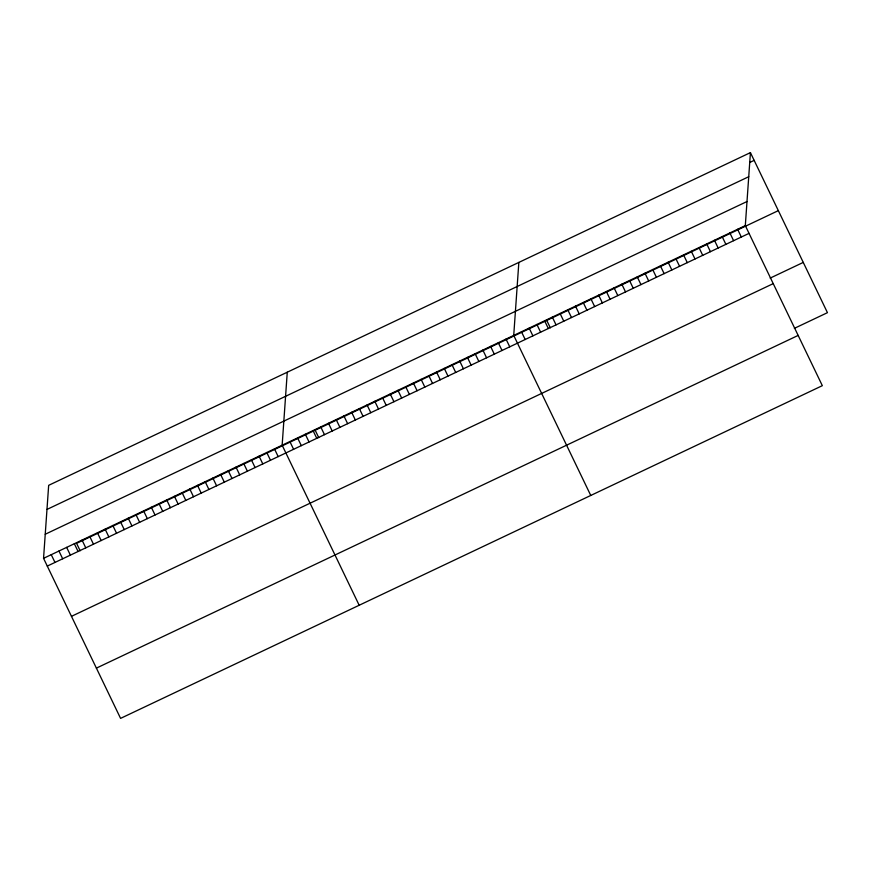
<?xml version="1.0" encoding="UTF-8"?>
<svg xmlns="http://www.w3.org/2000/svg" width="871" height="871" viewBox="0 0 871 871"><rect width="100%" height="100%" fill="white"/><g stroke="black" fill="none" stroke-linecap="round" stroke-linejoin="round"><path stroke-width="1.31" d="M750.421 152.621L745.315 225.622L822.333 385.668L120.579 718.379L43.55 558.333L48.667 485.332L750.421 152.621L827.45 312.667L794.363 328.356M287.267 372.211L282.15 445.212L359.179 605.258M518.844 262.421L513.727 335.411L590.756 495.457M749.746 162.463L754.155 160.373M46.98 509.426L748.733 176.715M45.238 534.239L747.002 201.528M43.55 558.333L745.315 225.622M778.347 210.63L76.583 543.341L80.143 550.744M47.284 566.085L749.038 233.374M770.182 278.099L803.258 262.411M71.466 616.341L773.23 283.63M96.387 668.122L798.152 335.411M737.595 229.28L741.319 237.032M729.876 232.938L733.6 240.69M722.146 236.596L725.881 244.348M714.427 240.254L718.161 248.006M706.708 243.913L710.442 251.675M698.988 247.571L702.723 255.334M691.269 251.24L695.004 258.992M683.55 254.898L687.284 262.65M675.831 258.556L679.565 266.308M668.111 262.215L671.846 269.966M660.392 265.873L664.127 273.625M652.673 269.531L656.407 277.294M644.954 273.2L648.688 280.952M637.234 276.858L640.969 284.61M629.515 280.516L633.25 288.268M621.796 284.175L625.53 291.927M614.077 287.833L617.811 295.585M606.358 291.491L610.092 299.254M598.638 295.149L602.373 302.912M590.919 298.818L594.653 306.57M583.2 302.477L586.934 310.228M575.481 306.135L579.215 313.887M567.761 309.793L571.496 317.545M560.042 313.451L563.777 321.203M552.323 317.109L556.057 324.872M546.759 320.43L550.32 327.823M544.604 320.768L548.338 328.53M536.884 324.437L540.619 332.189M529.165 328.095L532.9 335.847M521.446 331.753L525.18 339.505M506.007 339.069L509.742 346.821M498.288 342.728L502.023 350.49M490.569 346.397L494.303 354.149M482.85 350.055L486.584 357.807M475.131 353.713L478.865 361.465M467.411 357.371L471.146 365.123M459.692 361.03L463.426 368.781M451.973 364.688L455.707 372.45M444.254 368.346L447.988 376.109M436.534 372.015L440.269 379.767M428.815 375.673L432.549 383.425M421.096 379.331L424.83 387.083M413.377 382.99L417.111 390.741M405.657 386.648L409.392 394.4M397.938 390.306L401.673 398.069M390.219 393.964L393.953 401.727M382.5 397.633L386.234 405.385M374.78 401.291L378.515 409.043M367.061 404.95L370.796 412.702M359.342 408.608L363.076 416.36M351.623 412.266L355.357 420.018M343.903 415.924L347.638 423.687M336.184 419.593L339.919 427.345M328.465 423.252L332.199 431.003M320.746 426.91L324.48 434.662M315.182 430.22L318.742 437.623M313.027 430.568L316.761 438.32M305.307 434.226L309.042 441.978M297.588 437.884L301.322 445.647M289.869 441.543L293.603 449.305M274.452 448.859L278.187 456.611M266.755 452.506L270.489 460.258M259.057 456.154L262.792 463.905M251.36 459.801L255.094 467.553M243.662 463.448L247.397 471.211M235.965 467.106L239.699 474.858M228.267 470.754L232.002 478.506M220.57 474.401L224.304 482.153M212.872 478.048L216.607 485.8M205.186 481.696L208.909 489.448M197.488 485.343L201.212 493.106M189.791 489.001L193.514 496.753M182.093 492.648L185.828 500.4M174.396 496.296L178.13 504.048M166.699 499.943L170.433 507.695M159.001 503.59L162.735 511.342M151.304 507.238L155.038 515.001M143.606 510.896L147.341 518.648M135.909 514.543L139.643 522.295M128.211 518.191L131.946 525.942M120.514 521.838L124.248 529.59M112.816 525.485L116.551 533.237M105.119 529.133L108.853 536.895M97.432 532.791L101.156 540.543M89.735 536.438L93.458 544.19M82.037 540.085L85.761 547.837M74.34 543.733L78.074 551.485M66.642 547.38L70.377 555.132M58.945 551.027L62.679 558.79M51.247 554.685L54.982 562.437"/></g></svg>
